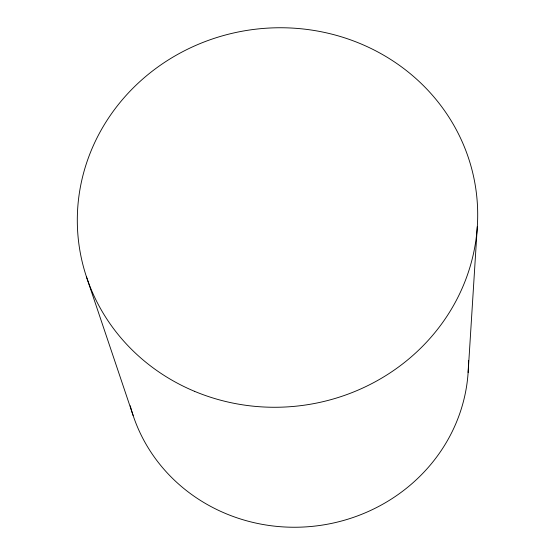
<?xml version="1.0" encoding="UTF-8"?>
<svg xmlns="http://www.w3.org/2000/svg" width="555" height="555" viewBox="0 0 555 555"><rect width="100%" height="100%" fill="white"/><g stroke="black" fill="none" stroke-linecap="round" stroke-linejoin="round"><path stroke-width="0.83" d="M468.122 372.509L477.3 226.738M86.462 276.848L133.117 415.459M468.455 360.722A171.752 162.49 -7.5 0 1 318.355 525.661A171.752 162.49 -7.5 0 1 130.252 405.781M194.507 391.31A200.376 189.574 -7.5 0 0 476.773 196.588A200.376 189.574 -7.5 0 0 161.221 64.637A200.376 189.574 -7.5 0 0 194.507 391.31"/></g></svg>
